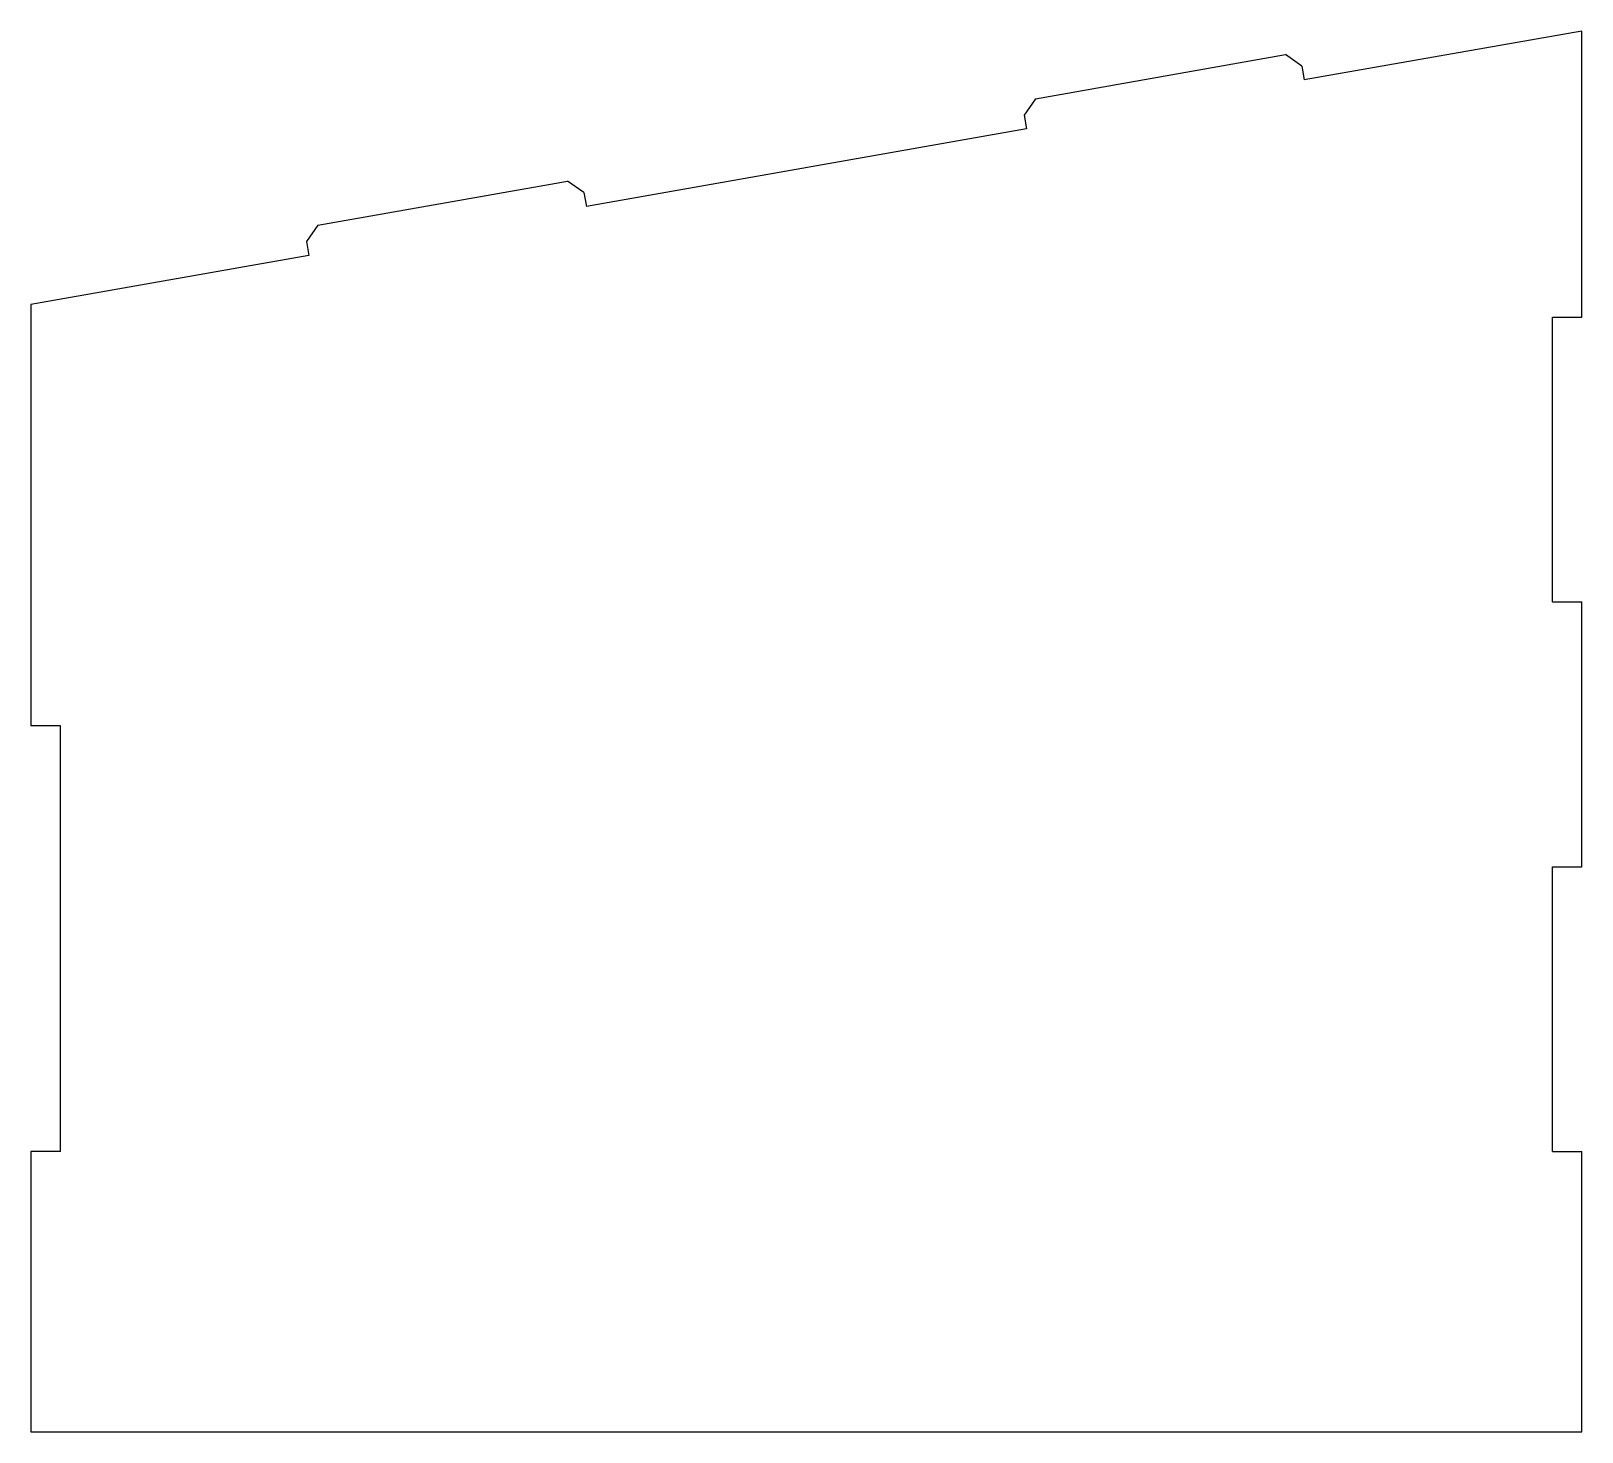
# Model space of a CAD drawing. Extents: x 295 to 405, y 318 to 418.
import ezdxf

# ---------------------------------------------------------------- set-up
doc = ezdxf.new("R2010")
doc.units = 0
doc.linetypes.add('SLD-CONTINUA', pattern=[0])
doc.layers.get('0').update_dxf_attribs({"linetype": 'CONTINUOUS'})

msp = doc.modelspace()

# ---------------------------------------------------------------- linework, layer by layer
at = {"color": 7, "linetype": 'SLD-CONTINUA'}
for p, q in [((404.89, 417.53), (385.2, 414.06)), ((404.89, 397.24), (404.89, 417.53)), ((366.14, 412.73), (383.86, 415.86)), ((385.02, 415.05), (383.86, 415.86)), ((385.02, 415.05), (385.2, 414.06)), ((366.14, 412.73), (365.33, 411.57)), ((365.33, 411.57), (365.5, 410.59)), ((365.5, 410.59), (334.28, 405.08)), ((315.23, 403.75), (332.95, 406.88)), ((334.11, 406.07), (332.95, 406.88)), ((334.11, 406.07), (334.28, 405.08)), ((315.23, 403.75), (314.42, 402.6)), ((314.59, 401.61), (294.89, 398.14)), ((314.42, 402.6), (314.59, 401.61)), ((294.89, 398.14), (294.89, 368.24)), ((402.79, 397.24), (404.89, 397.24)), ((402.79, 377.04), (402.79, 397.24)), ((402.79, 377.04), (404.89, 377.04)), ((404.89, 358.24), (404.89, 377.04)), ((296.99, 368.24), (294.89, 368.24)), ((296.99, 338.04), (296.99, 368.24)), ((402.79, 358.24), (404.89, 358.24)), ((402.79, 338.04), (402.79, 358.24)), ((294.89, 338.04), (294.89, 318.14)), ((296.99, 338.04), (294.89, 338.04)), ((402.79, 338.04), (404.89, 338.04)), ((404.89, 318.14), (404.89, 338.04)), ((294.89, 318.14), (404.89, 318.14))]:
    msp.add_line(p, q, dxfattribs=at)

doc.saveas('drawing.dxf')
